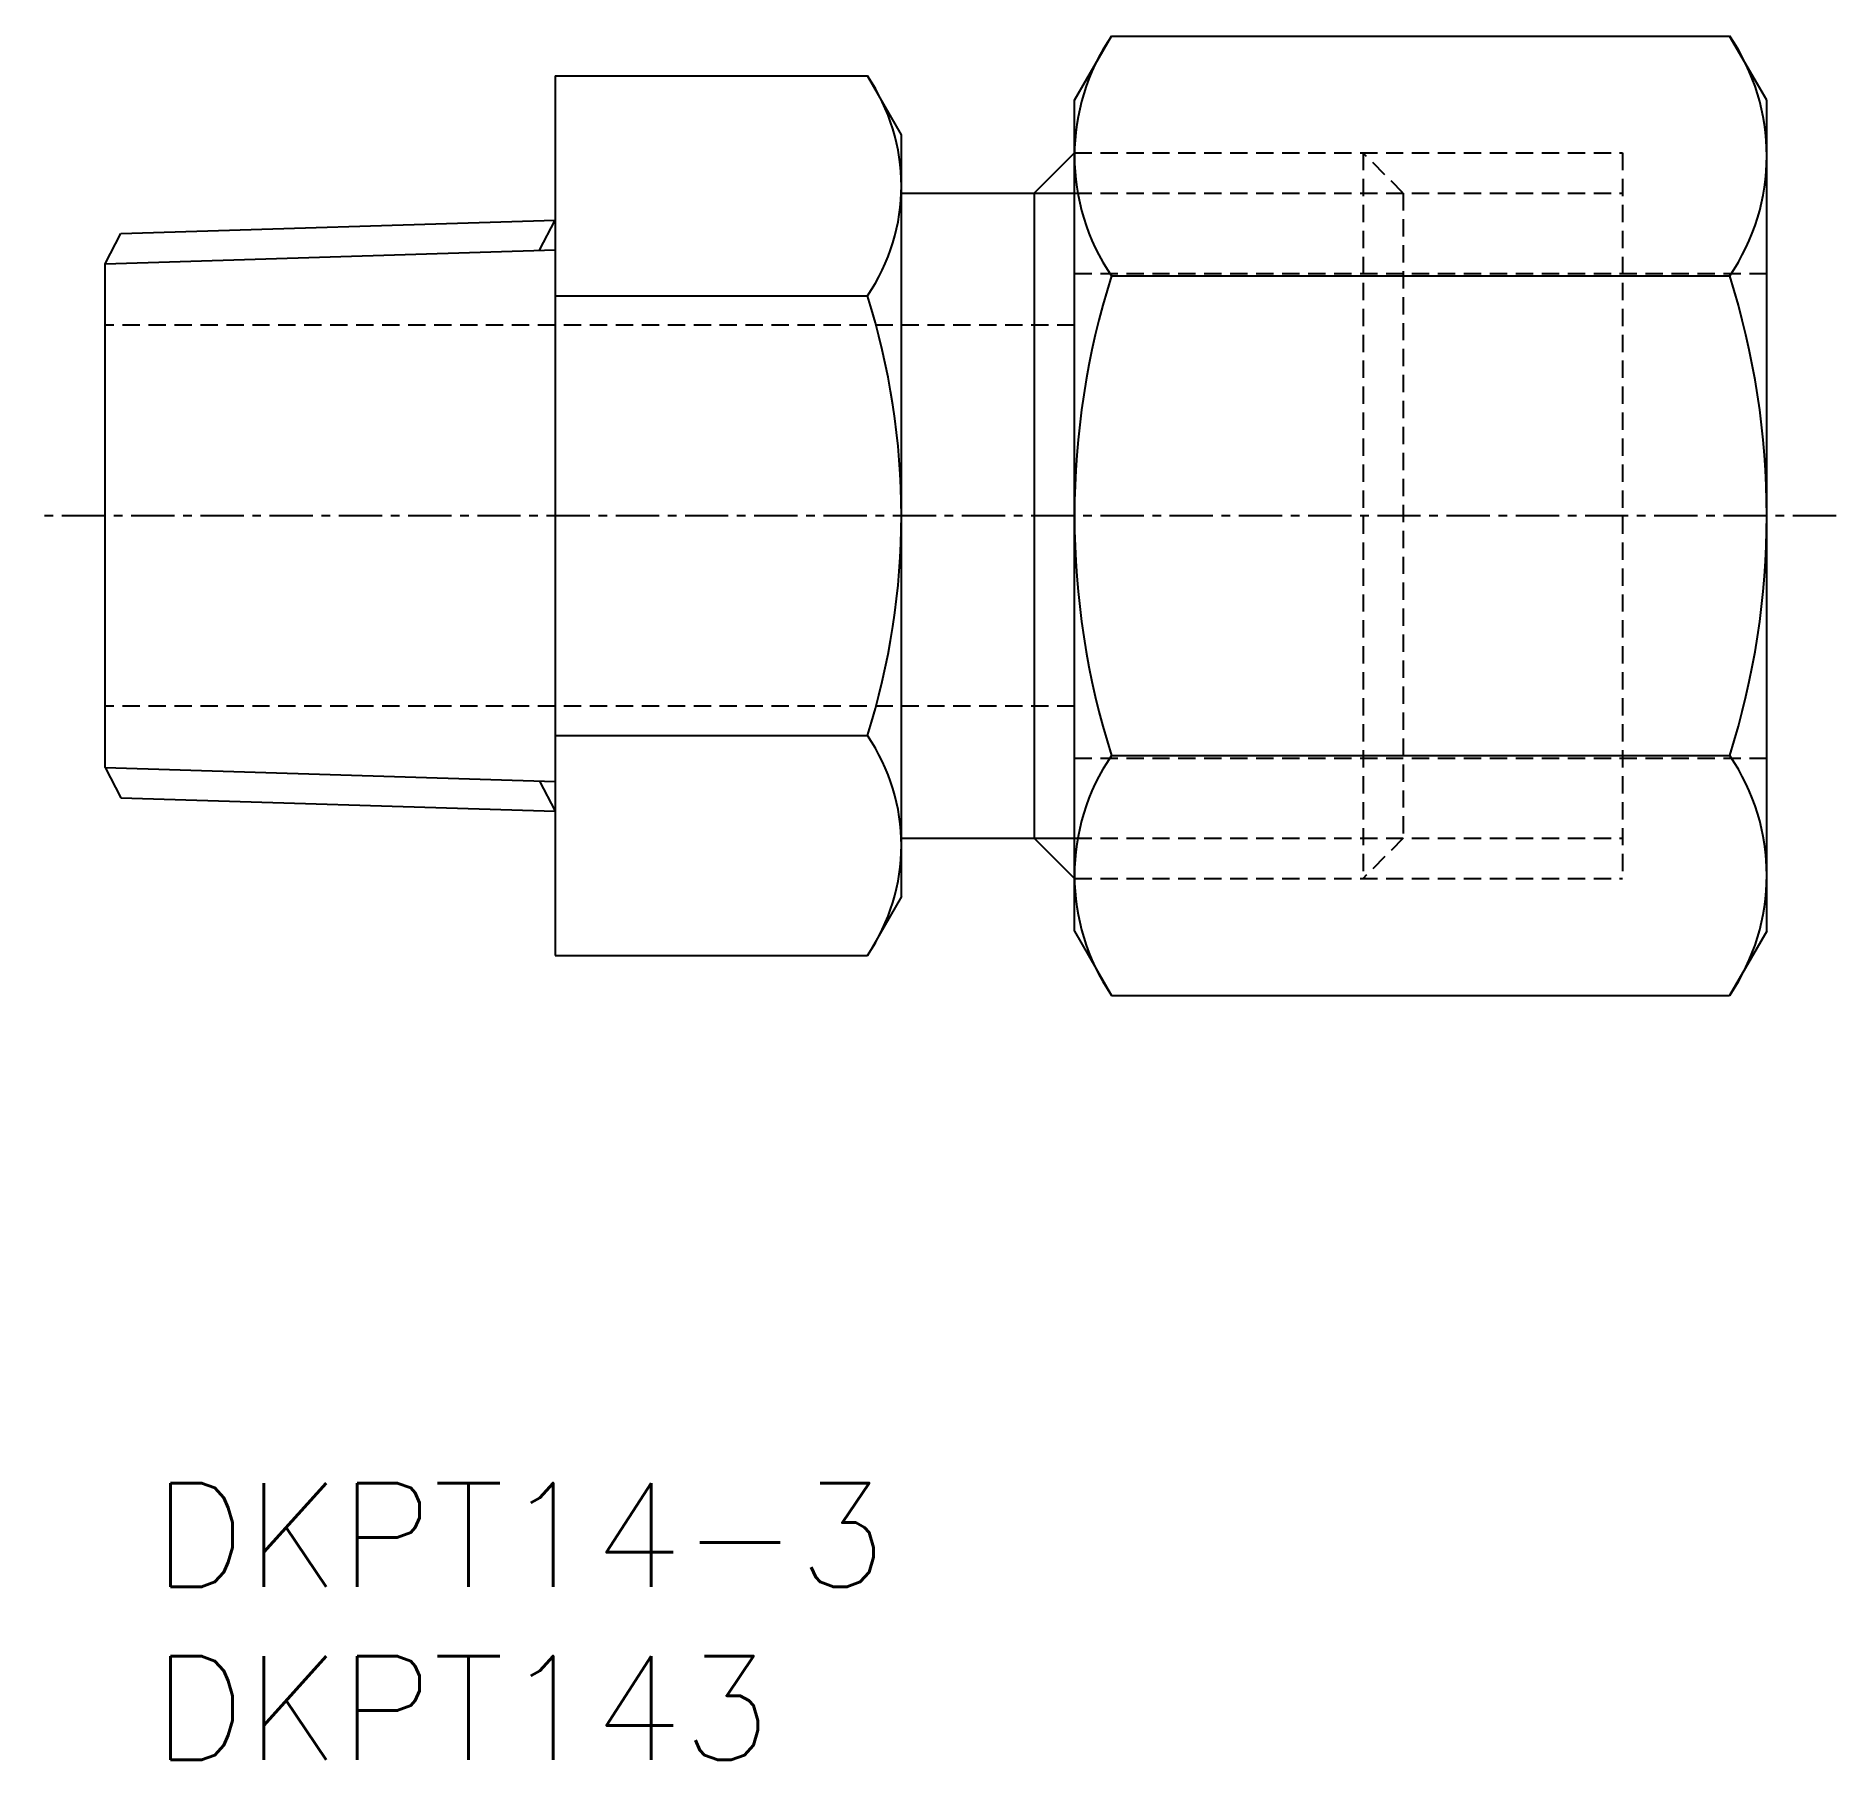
# Model space of a CAD drawing. Extents: x 124.5 to 176.5, y 69.1 to 118.9.
import ezdxf
from ezdxf.enums import TextEntityAlignment as Align

# ---------------------------------------------------------------- set-up
doc = ezdxf.new("R2010")
doc.units = 0
doc.linetypes.add('CENTER', pattern=[2, 1.25, -0.25, 0.25, -0.25])
doc.linetypes.add('DASHED', pattern=[0.75, 0.5, -0.25])
doc.layers.get('0').update_dxf_attribs({"linetype": 'CONTINUOUS'})
doc.layers.add('CENTER', color=1, linetype='CENTER')
doc.styles.get("Standard").update_dxf_attribs({"font": 'txt.shx', "bigfont": 'extfont.shx'})

msp = doc.modelspace()

# ---------------------------------------------------------------- linework, layer by layer
at = {"color": 7, "linetype": 'CONTINUOUS'}
for p, q in [((154.5, 117), (155.572, 118.856)), ((155.572, 118.856), (173.428, 118.856)), ((174.5, 117), (173.428, 118.856)), ((139.5, 117.702), (148.518, 117.702)), ((139.5, 117.702), (139.5, 92.298)), ((149.5, 116), (148.518, 117.702)), ((154.5, 93), (154.5, 117)), ((174.5, 93), (174.5, 117)), ((149.5, 94), (149.5, 116)), ((126.953, 113.147), (139.5, 113.539)), ((126.5, 112.277), (126.953, 113.147)), ((126.5, 97.723), (126.5, 112.277)), ((155.572, 111.928), (173.428, 111.928)), ((139.5, 111.351), (148.518, 111.351)), ((139.5, 98.649), (148.518, 98.649)), ((155.572, 98.072), (173.428, 98.072)), ((126.5, 97.723), (126.953, 96.853)), ((126.953, 96.853), (139.5, 96.461)), ((149.5, 94), (148.518, 92.298)), ((154.5, 93), (155.572, 91.144)), ((174.5, 93), (173.428, 91.144)), ((139.5, 92.298), (148.518, 92.298)), ((155.572, 91.144), (173.428, 91.144))]:
    msp.add_line(p, q, dxfattribs=at)
for p, q in [((153.338, 114.316), (154.5, 115.478)), ((149.497, 114.316), (153.338, 114.316)), ((153.338, 114.316), (153.338, 95.684)), ((149.497, 95.684), (153.338, 95.684)), ((153.338, 95.684), (154.5, 94.523))]:
    msp.add_line(p, q)
at = {"color": 3, "linetype": 'DASHED'}
for p, q in [((154.5, 115.478), (170.333, 115.478)), ((164, 114.316), (162.838, 115.478)), ((162.838, 115.478), (162.838, 94.523)), ((170.333, 115.478), (170.333, 94.523)), ((154.5, 114.316), (170.333, 114.316)), ((164, 114.316), (164, 95.684)), ((154.5, 112), (174.5, 112)), ((154.5, 110.5), (126.5, 110.5)), ((154.5, 99.5), (126.5, 99.5)), ((154.5, 98), (174.5, 98)), ((154.5, 95.684), (170.333, 95.684)), ((164, 95.684), (162.838, 94.523)), ((154.5, 94.523), (170.333, 94.523))]:
    msp.add_line(p, q, dxfattribs=at)
at = {"color": 3, "linetype": 'CONTINUOUS'}
for p, q in [((153.338, 114.316), (154.5, 114.316)), ((139.047, 112.669), (139.5, 113.539)), ((126.5, 112.277), (139.5, 112.683)), ((126.5, 97.723), (139.5, 97.317)), ((139.047, 97.331), (139.5, 96.461)), ((153.338, 95.684), (154.5, 95.684))]:
    msp.add_line(p, q, dxfattribs=at)
at = {"color": 7, "linetype": 'CONTINUOUS'}
for centre, radius, start, end in [((160.634, 115.392), 6.134, 145.6158, 214.3842), ((168.366, 115.392), 6.134, 325.6158, 34.3842), ((143.877, 114.526), 5.623, 325.6158, 34.3842), ((177.428, 105), 22.928, 162.4121, 197.5879), ((151.572, 105), 22.928, 342.4121, 17.5879), ((128.482, 105), 21.018, 342.4121, 17.5879), ((143.877, 95.474), 5.623, 325.6158, 34.3842), ((160.634, 94.608), 6.134, 145.6158, 214.3842), ((168.366, 94.608), 6.134, 325.6158, 34.3842)]:
    msp.add_arc(centre, radius, start, end, dxfattribs=at)
at = {"layer": 'CENTER'}
msp.add_line((176.5, 105), (124.5, 105), dxfattribs=at)

# ---------------------------------------------------------------- texts
at = {"color": 7, "linetype": 'CONTINUOUS'}
for s, p in [('DKPT14-3', (127.867, 75.556)), ('DKPT143', (127.867, 70.556))]:
    msp.add_text(s, height=3, dxfattribs=at).set_placement(p, align=Align.MIDDLE_LEFT)

doc.saveas('drawing.dxf')
